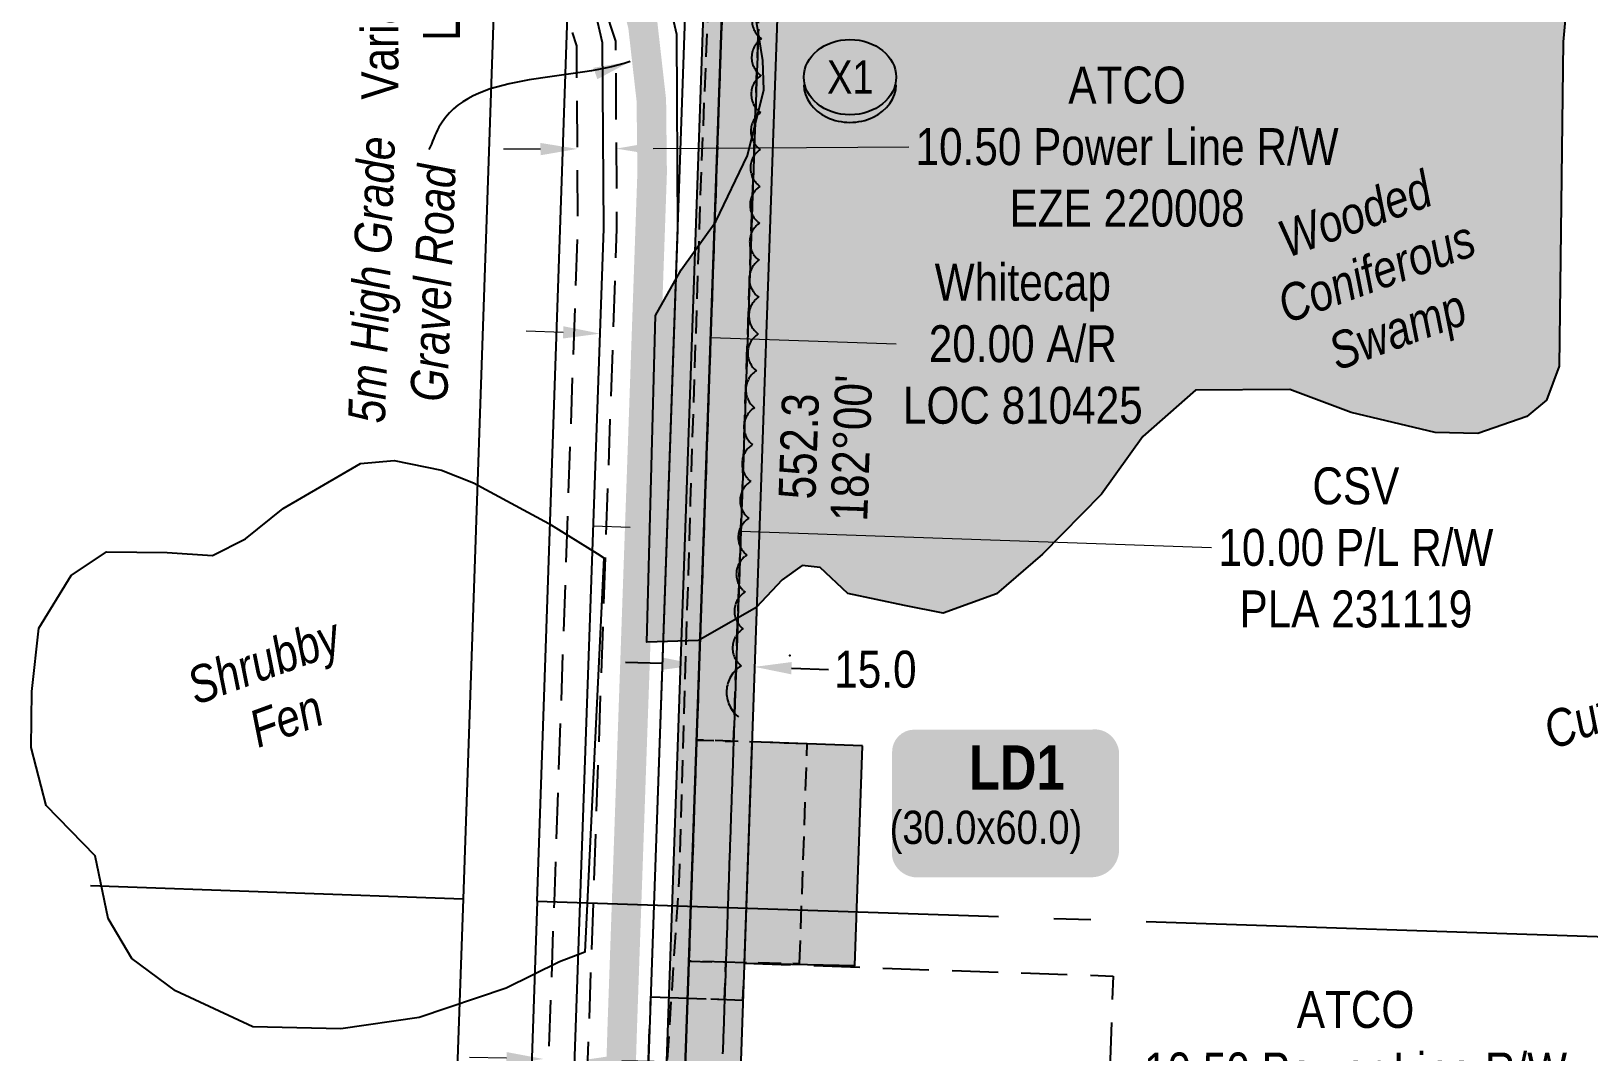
# Model space of a CAD drawing. Extents: x 347027 to 353466, y 6157949 to 6165050.
# Drawn here: x 348878 to 349299.9, y 6164070.6 to 6164347.1 of the extents above; entities that cross this region are included whole.
import ezdxf
from ezdxf.enums import TextEntityAlignment as Align

# ---------------------------------------------------------------- set-up
doc = ezdxf.new("R2010")
doc.units = 0
doc.header["$LTSCALE"] = 5
doc.header["$PDSIZE"] = 20
for name, pattern in [('0', [1, 1, 0]), ('foc-ACCESSROAD', [3.75, 2.5, -1.25]), ('foc-FLOWLINE', [3.75, 2.5, -1.25]), ('foc-QUARTERLINE', [33, 25, -3, 2, -3]), ('HIDDEN2', [1.875, 1.25, -0.625]), ('PHANTOM', [25, 12.5, -2.5, 2.5, -2.5, 2.5, -2.5]), ('UG_PIPE', [1.875, 1.25, -0.625])]:
    doc.linetypes.add(name, pattern=pattern)
doc.layers.get('Defpoints').update_dxf_attribs({"color": 9})
for name, color, linetype in [('AS-PIPE-UG', 44, 'UG_PIPE'), ('AS-ROADS', 254, 'Continuous'), ('C-RW', 13, 'Continuous'), ('C-WS', 13, 'foc-ACCESSROAD'), ('F-AR', 190, 'foc-ACCESSROAD'), ('F-EZE', 190, 'foc-FLOWLINE'), ('L-BD', 7, 'Continuous'), ('L-QSEC', 8, 'foc-QUARTERLINE'), ('L-SEC', 7, 'Continuous'), ('P-CROSSINGS', 250, 'Continuous'), ('P-PROPOSED', 10, 'Continuous'), ('P-PROPOSED-H', 21, 'Continuous'), ('P-TEMP-BLOCKS', 250, 'Continuous'), ('P-TEMP-H', 41, 'Continuous'), ('P-TEMP_LOG DECK', 46, 'Continuous'), ('P-TEMP_WORKSPACE', 46, 'Continuous'), ('P-TXT', 4, 'Continuous'), ('P-WORKAREA', 113, 'Continuous'), ('P-WORKAREA-H', 111, 'Continuous'), ('T-BUSH', 110, '0'), ('T-EXISTING TFA', 220, 'HIDDEN2'), ('WETLAND', 143, 'Continuous'), ('WETLAND - SWAMP - H', 8, 'PHANTOM'), ('WETLAND-T', 146, 'Continuous')]:
    doc.layers.add(name, color=color, linetype=linetype)
for name, color, linetype, lineweight in [('C-RW-T', 13, 'Continuous', 9), ('F-AR-T', 190, 'Continuous', 9), ('F-EZE-T', 190, 'Continuous', 9), ('F-RW-T', 190, 'Continuous', 9), ('T-TEXT', 48, 'Continuous', 18)]:
    doc.layers.add(name, color=color, linetype=linetype, lineweight=lineweight)
doc.layers.add('CSV_Points', color=7, linetype='Continuous', plot=False)
doc.styles.add('100L', font='ARIALN.TTF', dxfattribs={"height": 11})
doc.styles.add('80', font='ARIALN.TTF', dxfattribs={"height": 10})
doc.styles.add('80CG', font='ARIALN.TTF', dxfattribs={"height": 10})
doc.styles.add('80L', font='ARIALN.TTF', dxfattribs={"height": 10})
doc.styles.add('BOLD', font='ARIALNB.TTF')
doc.styles.add('Crossing', font='ARIALN.TTF', dxfattribs={"height": 10})
doc.dimstyles.new('Compass 5 000', dxfattribs={"dimscale": 5, "dimtxt": 9, "dimasz": 2, "dimexe": 0.2, "dimexo": 0.0625, "dimgap": 0.5, "dimtad": 0, "dimtih": 1, "dimtoh": 1, "dimzin": 0, "dimdsep": 46, "dimtxsty": '80CG', "dimcen": 0.1, "dimse1": 1, "dimse2": 1, "dimclrd": 256, "dimclrt": 256, "dimaunit": 1, "dimadec": 4, "dimazin": 0, "dimtfac": 0.06, "dimtofl": 0, "dimtmove": 0, "dimatfit": 1, "dimfxl": 0.2, "dimtolj": 1, "dimtzin": 0, "dimlwd": -1, "dimarcsym": 0})

# ---------------------------------------------------------------- blocks, each defined once
blk = doc.blocks.new('*D129')
at = {"layer": 'C-RW-T', "transparency": 16777216}
for p, q in [((349040.24, 6164212.7), (349030.24, 6164213.05)), ((349070.21, 6164211.65), (349197.74, 6164207.2))]:
    blk.add_line(p, q, dxfattribs=at)
for points in [[(349040.29, 6164214.36), (349040.18, 6164211.03), (349050.23, 6164212.35)], [(349070.27, 6164213.32), (349070.16, 6164209.99), (349060.22, 6164212)]]:
    blk.add_solid(points, dxfattribs=at)
at = {"layer": 'Defpoints', "color": 0, "transparency": 16777216}
for p in [(349050.58, 6164222.48), (349060.57, 6164222.13), (349060.22, 6164212)]:
    blk.add_point(p, dxfattribs=at)
at = {"layer": 'C-RW-T', "transparency": 16777216, "insert": (349236.82, 6164207.2), "char_height": 10, "attachment_point": 5, "style": '80CG'}
blk.add_mtext('\\A1;CSV\\P10.00 P/L R/W\\PPLA 231119', dxfattribs=at)
blk = doc.blocks.new('*D142')
at = {"layer": 'Defpoints', "color": 0, "transparency": 16777216}
for p in [(349036.44, 6164315.3), (349026.06, 6164294.87), (349036.56, 6164294.93)]:
    blk.add_point(p, dxfattribs=at)
at = {"layer": 'F-EZE-T', "transparency": 16777216}
for p, q in [((349015.94, 6164315.17), (349005.94, 6164315.11)), ((349046.44, 6164315.36), (349115.7, 6164315.78))]:
    blk.add_line(p, q, dxfattribs=at)
for points in [[(349015.93, 6164316.84), (349015.95, 6164313.5), (349025.94, 6164315.23)], [(349046.43, 6164317.02), (349046.45, 6164313.69), (349036.44, 6164315.3)]]:
    blk.add_solid(points, dxfattribs=at)
at = {"layer": 'F-EZE-T', "transparency": 16777216, "insert": (349174.84, 6164315.78), "char_height": 10, "attachment_point": 5, "style": '80CG'}
blk.add_mtext('\\A1;ATCO\\P10.50 Power Line R/W\\PEZE 220008', dxfattribs=at)
blk = doc.blocks.new('*D146')
at = {"layer": 'Defpoints', "color": 0, "transparency": 16777216}
for p in [(349027.95, 6164068.44), (349014.82, 6163975.62), (349026.03, 6163975.39)]:
    blk.add_point(p, dxfattribs=at)
at = {"layer": 'F-RW-T', "transparency": 16777216}
for p, q in [((349006.74, 6164068.87), (348996.74, 6164069.08)), ((349037.95, 6164068.23), (349177.59, 6164065.35))]:
    blk.add_line(p, q, dxfattribs=at)
for points in [[(349006.77, 6164070.54), (349006.7, 6164067.21), (349016.74, 6164068.67)], [(349037.98, 6164069.9), (349037.91, 6164066.56), (349027.95, 6164068.44)]]:
    blk.add_solid(points, dxfattribs=at)
at = {"layer": 'F-RW-T', "transparency": 16777216, "insert": (349236.73, 6164065.35), "char_height": 10, "attachment_point": 5, "style": '80CG'}
blk.add_mtext('\\A1;ATCO\\P10.50 Power Line R/W\\PEZE 220008', dxfattribs=at)
blk = doc.blocks.new('*D148')
at = {"layer": 'Defpoints', "color": 0, "transparency": 16777216}
for p in [(349052.06, 6164264.48), (349028.79, 6164171.09), (349048.77, 6164170.39)]:
    blk.add_point(p, dxfattribs=at)
at = {"layer": 'F-RW-T', "transparency": 16777216}
for p, q in [((349022.08, 6164265.53), (349012.09, 6164265.87)), ((349062.05, 6164264.13), (349112.27, 6164262.38))]:
    blk.add_line(p, q, dxfattribs=at)
for points in [[(349022.14, 6164267.19), (349022.02, 6164263.86), (349032.08, 6164265.18)], [(349062.11, 6164265.8), (349061.99, 6164262.46), (349052.06, 6164264.48)]]:
    blk.add_solid(points, dxfattribs=at)
at = {"layer": 'F-RW-T', "transparency": 16777216, "insert": (349146.6, 6164262.38), "char_height": 10, "attachment_point": 5, "style": '80CG'}
blk.add_mtext('\\A1;Whitecap\\P20.00 A/R\\PLOC 810425', dxfattribs=at)
blk = doc.blocks.new('xing2')
h = blk.add_hatch(color=50)
h.dxf.hatch_style = 1
edge = h.paths.add_edge_path()
edge.add_ellipse((0, 0), major_axis=(-12.5, 0), ratio=0.816297, start_angle=0, end_angle=360)
h = blk.add_hatch(color=250)
h.dxf.hatch_style = 1
edge = h.paths.add_edge_path()
edge.add_ellipse((0, -2.05), major_axis=(-12.5, 0), ratio=0.816297, start_angle=0, end_angle=180)
edge.add_line((12.5, -2.05), (12.5, 0))
edge.add_ellipse((0, 0), major_axis=(-12.5, 0), ratio=0.816297, start_angle=0, end_angle=180, ccw=False)
edge.add_line((-12.5, 0), (-12.5, -2.05))
at = {"color": 250}
blk.add_ellipse((0, 0), major_axis=(-12.5, 0), ratio=0.816297, dxfattribs=at)
blk.add_ellipse((0, -2.05), major_axis=(-12.5, 0), ratio=0.816297, start_param=0, end_param=3.141593, dxfattribs=at)
at = {"color": 250, "style": 'Crossing'}
blk.add_attdef('CROSSING', text='', height=9, dxfattribs=at).set_placement((0.09, 0.02), align=Align.MIDDLE_CENTER)
at = {"color": 250, "style": 'Crossing', "flags": 1}
for tag, p in [('OWNER', (0.09, -12.49)), ('DESCRIPTION', (0.09, -25.77)), ('LOCATION', (0.09, -39.3)), ('DWG_REF', (0.09, -52.84))]:
    blk.add_attdef(tag, text='', height=9, dxfattribs=at).set_placement(p, align=Align.MIDDLE_CENTER)
blk = doc.blocks.new('*U179')
h = blk.add_hatch(color=191)
edge = h.paths.add_edge_path()
edge.add_line((-24, -20), (24, -20))
edge.add_arc((24, -14), 6, 270, 360)
edge.add_line((30, -14), (30, 12.5))
edge.add_arc((24, 12.5), 6, 0, 90)
edge.add_line((24, 18.5), (-24, 18.5))
edge.add_arc((-24, 12.5), 6, 90, 180)
edge.add_line((-30, 12.5), (-30, -14))
edge.add_arc((-24, -14), 6, 180, 270)
at = {"color": 250, "flags": 128}
blk.add_lwpolyline([(-24, -20, 3, 3, 0), (24, -20, 3, 3, 0.414214), (30, -14, 3, 3, 0), (30, 12.5, 3, 0, 0.414214), (24, 18.5, 0, 0, 0), (-24, 18.5, 0, 0, 0.414214), (-30, 12.5, 0, 0, 0), (-30, -14, 0, 3, 0.414214)], format="xyseb", close=True, dxfattribs=at)
at = {"flags": 128}
blk.add_lwpolyline([(-29.93, -10.44, 0, 7.5, 0), (0, 0, 0, 0, 0)], format="xyseb", dxfattribs=at)
at = {"color": 250}
for tag, p, height, style in [('TEMP_AREA_W1_001', (-9.21, 2.24), 12, 'BOLD'), ('ENTER_TEXT_001', (-30.66, -12.47), 9, '80')]:
    blk.add_attdef(tag, p, '', height=height, dxfattribs=dict(at, style=style))
blk = doc.blocks.new('*D244')
at = {"layer": 'Defpoints', "color": 0, "transparency": 16777216}
for p in [(349058.92, 6164174.69), (349073.91, 6164174.17), (349073.93, 6164174.9)]:
    blk.add_point(p, dxfattribs=at)
at = {"layer": 'P-TXT', "transparency": 16777216}
for p, q in [((349048.95, 6164175.77), (349038.96, 6164176.12)), ((349083.93, 6164174.55), (349093.92, 6164174.2))]:
    blk.add_line(p, q, dxfattribs=at)
for points in [[(349049.01, 6164177.43), (349048.89, 6164174.1), (349058.94, 6164175.42)], [(349083.98, 6164176.21), (349083.87, 6164172.88), (349073.93, 6164174.9)]]:
    blk.add_solid(points, dxfattribs=at)
at = {"layer": 'P-TXT', "transparency": 16777216, "insert": (349106.67, 6164174.2), "char_height": 10, "attachment_point": 5, "style": '80CG'}
blk.add_mtext('\\A1;15.0', dxfattribs=at)

msp = doc.modelspace()

# ---------------------------------------------------------------- hatches: boundary and pattern name
at = {"layer": 'P-PROPOSED-H'}
h = msp.add_hatch(color=256, dxfattribs=at)
h.dxf.hatch_style = 1
h.paths.add_polyline_path([(349071.588, 6164537.694), (349086.575, 6164537.171), (349067.314, 6163985.307), (349085.005, 6163919), (349074.357, 6163607.538), (349069.582, 6163389.634), (349063.657, 6163274.078), (349041.711, 6163211.971), (349031.091, 6162819.545), (349019.053, 6162769.819), (349000.85, 6162239.091), (348984.963, 6162181.488), (349042.785, 6162018.632), (349032.946, 6161574.903), (349373.228, 6160914.377), (349533.941, 6160881.02), (349622.67, 6160762.612), (349747.609, 6160761.905), (349747.777, 6160766.903), (350146.773, 6160764.643), (350196.848, 6160654.939), (350246.79, 6160654.571), (350406.69, 6160304.187), (350602.109, 6159876.003), (350612.691, 6159864.849), (350870.169, 6159300.714), (351063.137, 6158877.92), (351095.812, 6158809.66), (351136.641, 6158724.366), (351202.148, 6158592.506), (351209.757, 6158577.19), (351214.263, 6158567.999), (351285.68, 6158421.816), (351300.183, 6158379.243), (351284.161, 6158379.77), (351271.791, 6158416.084), (351212.911, 6158501.531), (351199.18, 6158531.605), (351197.229, 6158568.702), (351081.021, 6158802.618), (350856.526, 6159294.487), (350600.089, 6159856.344), (350589.506, 6159867.498), (350393.255, 6160298.066), (350237.261, 6160639.645), (350187.153, 6160640.014), (350137.389, 6160749.7), (349762.275, 6160751.824), (349762.107, 6160746.826), (349615.136, 6160747.659), (349525.341, 6160867.49), (349363.174, 6160901.148), (349017.87, 6161571.424), (349027.731, 6162016.21), (348969.25, 6162180.921), (348985.923, 6162241.373), (349004.119, 6162771.861), (349016.143, 6162821.534), (349026.784, 6163214.739), (349048.792, 6163277.021), (349054.595, 6163390.182), (349059.366, 6163607.958), (349069.942, 6163917.287), (349052.25, 6163983.598), (349071.588, 6164537.694), (349086.575, 6164537.171)])
at = {"layer": 'P-TEMP-H'}
h = msp.add_hatch(color=256, dxfattribs=at)
h.dxf.hatch_style = 1
h.paths.add_polyline_path([(349103.197, 6164153.516), (349073.222, 6164154.563), (349071.128, 6164094.614), (349101.119, 6164094.03)])
at = {"layer": 'P-WORKAREA-H'}
h = msp.add_hatch(color=256, dxfattribs=at)
h.dxf.hatch_style = 1
h.paths.add_polyline_path([(349071.588, 6164537.694), (349052.25, 6163983.598), (349069.942, 6163917.287), (349064.741, 6163917.389), (349047.228, 6163983.029), (349066.584, 6164537.634)])
at = {"layer": 'WETLAND - SWAMP - H', "transparency": 33554483}
h = msp.add_hatch(color=256, dxfattribs=at)
h.dxf.hatch_style = 1
h.paths.add_polyline_path([(349044.757, 6164181.61), (349047.082, 6164270.054), (349054.038, 6164282.445), (349063.413, 6164295.515), (349072.039, 6164313.439), (349076.401, 6164331.241), (349076.173, 6164339.157), (349073.942, 6164353.112), (349070.528, 6164365.813), (349064.503, 6164384.533), (349057.365, 6164399.565), (349047.632, 6164420.007), (349042.86, 6164437.545), (349042.316, 6164456.424), (349045.027, 6164468.083), (349047.059, 6164482.16), (349047.802, 6164498.638), (349047.451, 6164510.818), (349045.255, 6164523.554), (349042.521, 6164533.837), (349035.558, 6164542.778), (349029.884, 6164549.319), (349033.848, 6164559.795), (349045.817, 6164567.454), (349060.24, 6164574.575), (349074.229, 6164575.588), (349098.086, 6164572.619), (349106.734, 6164568.602), (349113, 6164562.688), (349112.848, 6164546.836), (349109.615, 6164532.115), (349113.498, 6164524.303), (349122.674, 6164502.016), (349129.343, 6164482.095), (349130.339, 6164468.715), (349129.419, 6164458.327), (349130.989, 6164446.182), (349133.167, 6164434.055), (349133.518, 6164421.875), (349133.278, 6164409.069), (349140.539, 6164389.774), (349144.544, 6164377.7), (349150.254, 6164369.941), (349158.294, 6164365.906), (349166.211, 6164366.135), (349173.378, 6164371.217), (349178.074, 6164377.448), (349183.098, 6164393.44), (349187.929, 6164416.131), (349192.532, 6164446.738), (349196.333, 6164484.028), (349195.074, 6164506.543), (349193.364, 6164523.56), (349190.418, 6164541.15), (349186.448, 6164552.007), (349188.047, 6164559.976), (349191.472, 6164567.999), (349207.254, 6164570.282), (349221.225, 6164571.904), (349230.413, 6164570.341), (349242.698, 6164567.038), (349246.165, 6164552.51), (349247.266, 6164535.476), (349247.043, 6164522.06), (349249.743, 6164512.996), (349254.304, 6164502.766), (349259.334, 6164497.425), (349266.314, 6164487.875), (349275.314, 6164471.678), (349283.026, 6164457.882), (349288.355, 6164442.188), (349296.436, 6164415.603), (349296.237, 6164380.247), (349293.01, 6164344.193), (349292.26, 6164285.659), (349291.886, 6164256.392), (349288.495, 6164247.152), (349283.137, 6164242.731), (349269.862, 6164238.082), (349258.274, 6164238.357), (349235.565, 6164243.797), (349218.929, 6164250.021), (349193.334, 6164249.893), (349179.069, 6164237.291), (349167.938, 6164221.733), (349151.951, 6164205.425), (349139.461, 6164194.703), (349124.986, 6164189.409), (349114.563, 6164191.547), (349099.232, 6164194.761), (349091.714, 6164201.859), (349086.824, 6164202.327), (349081.449, 6164198.515), (349074.352, 6164190.996), (349058.764, 6164182.014)])

# ---------------------------------------------------------------- linework, layer by layer
at = {"layer": 'AS-PIPE-UG', "flags": 128}
msp.add_lwpolyline([(350606.233, 6159822.139), (350581.856, 6159876.103), (350566.294, 6159911.063), (350525.485, 6160000.319), (350489.242, 6160081.675), (350451.621, 6160162.819), (350393.162, 6160290.907), (350342.291, 6160403.923), (350307.912, 6160478.514), (350271.854, 6160556.687), (350225.734, 6160657.228), (350183.694, 6160750.235), (350178.989, 6160760.653), (350176.652, 6160765.131), (350174.165, 6160767.084), (350169.149, 6160767.253), (350159.026, 6160766.921), (350131.252, 6160766.156), (350038.434, 6160766.884), (349962.199, 6160767.153), (349911.572, 6160767.319), (349821.111, 6160768.301), (349768.205, 6160768.17), (349704.173, 6160766.324), (349645.277, 6160766.557), (349615.536, 6160766.894), (349602.678, 6160766.995), (349595.354, 6160767.123), (349591.057, 6160767.235), (349585.535, 6160768.048), (349582.122, 6160772.777), (349574.905, 6160783.175), (349560.098, 6160802.908), (349541.923, 6160826.232), (349527.078, 6160845.883), (349522.007, 6160852.699), (349517.984, 6160857.478), (349509.628, 6160859.383), (349501.753, 6160861.328), (349458.035, 6160870.269), (349397.689, 6160882.358), (349372.382, 6160887.911), (349363.03, 6160889.734), (349359.052, 6160890.461), (349355.841, 6160893.738), (349350.972, 6160902.952), (349326.169, 6160951.045), (349297.167, 6161008.625), (349263.323, 6161077.612), (349237.273, 6161132.678), (349206.647, 6161191.52), (349124.944, 6161351.368), (349033.772, 6161527.891), (349019.97, 6161555.459), (349012.16, 6161570.787), (349010.934, 6161579.501), (349012.873, 6161640.399), (349016.169, 6161754.347), (349018.203, 6161852.355), (349019.66, 6161927.098), (349021.134, 6162005.991), (349020.773, 6162015.835), (349016.857, 6162029.396), (348976.215, 6162143.455), (348970.748, 6162158.469), (348968.334, 6162166.274), (348964.911, 6162175.797), (348964.201, 6162182.671), (348966.936, 6162196.511), (348979.042, 6162236.427), (348979.873, 6162248.389), (348980.402, 6162266.585), (348981.091, 6162296.204), (348982.412, 6162332.921), (348996.658, 6162748.658), (348994.563, 6162773.577), (348996.214, 6162780.969), (348998.701, 6162789.867), (349000.157, 6162796.317), (349009.301, 6162832.048), (349010.858, 6162838.707), (349012.97, 6162849.73), (349016.052, 6162901.998), (349018.784, 6163063.771), (349022.035, 6163145.951), (349025.679, 6163219.387), (349026.925, 6163230.185), (349029.068, 6163235.561), (349033.709, 6163247.646), (349038.683, 6163261.26), (349043.091, 6163274.224), (349044.189, 6163284.381), (349045.101, 6163310.608), (349048.614, 6163392.995), (349052.321, 6163534.578), (349055.417, 6163647.465), (349059.034, 6163750.988), (349061.617, 6163816.331), (349060.481, 6163826.642), (349058.231, 6163843.244), (349056.507, 6163864.63), (349059.206, 6163928.427), (349055.245, 6163953.174), (349047.717, 6163973.031), (349047.366, 6163984.451), (349047.801, 6164003.503), (349048.981, 6164029.197), (349049.861, 6164060.916), (349053.619, 6164118.51), (349056.581, 6164219.829), (349059.451, 6164307.086), (349063.279, 6164397.644), (349064.376, 6164460.371), (349063.394, 6164486.11)], dxfattribs=at)
at = {"layer": 'AS-ROADS', "const_width": 7.998, "flags": 128}
msp.add_lwpolyline([(349013.377, 6164581.778), (349009.586, 6164537.537), (349008.951, 6164509.902), (349010.53, 6164486.983), (349011.878, 6164475.372), (349013.561, 6164460.078), (349016.457, 6164442.312), (349020.38, 6164424.222), (349035.41, 6164379.33), (349038.193, 6164371.006), (349043.684, 6164348.59), (349045.973, 6164328.386), (349046.188, 6164308.731), (349038.09, 6164077.297), (349032.317, 6163892.31), (349013.884, 6163286.376)], dxfattribs=at)
at = {"layer": 'C-RW', "flags": 128}
msp.add_lwpolyline([(348985.923, 6162241.373), (349004.119, 6162771.861), (349016.143, 6162821.534), (349026.784, 6163214.739), (349048.792, 6163277.021), (349054.595, 6163390.182), (349059.366, 6163607.958), (349069.942, 6163917.287), (349052.25, 6163983.598), (349071.588, 6164537.694), (349061.58, 6164537.573), (349041.608, 6163965.311), (349054.888, 6163915.535), (349044.376, 6163608.379), (349039.61, 6163390.784), (349033.927, 6163279.964), (349017.272, 6163232.832), (349006.825, 6162846.78), (348989.183, 6162773.904), (348970.996, 6162243.655)], dxfattribs=at)
at = {"layer": 'C-WS', "flags": 128}
msp.add_lwpolyline([(349167.559, 6163991.21), (349067.644, 6163994.7), (349067.993, 6164004.691), (349043.014, 6164005.564), (349043.712, 6164025.547), (349068.691, 6164024.674), (349070.087, 6164064.64), (349045.108, 6164065.512), (349045.806, 6164085.495), (349070.785, 6164084.623), (349071.134, 6164094.614), (349171.049, 6164091.125)], close=True, dxfattribs=at)
at = {"layer": 'CSV_Points'}
msp.add_point((349083.494, 6164178.013), dxfattribs=at)
at = {"layer": 'F-AR', "linetype": 'ByBlock', "flags": 128}
msp.add_lwpolyline([(349004.68, 6163393.467), (349009.399, 6163609.408), (349017.76, 6163855.348), (349017.864, 6163858.32), (349018.562, 6163878.309), (349019.085, 6163893.29), (349019.434, 6163903.28), (349026.691, 6164111.01), (349033.071, 6164293.661), (349032.763, 6164343.972), (349026.039, 6164373.186), (349024.198, 6164377.679), (349026.128, 6164433.91), (349030.432, 6164415.209), (349045.159, 6164379.258), (349052.744, 6164346.303), (349053.067, 6164293.372), (349046.674, 6164110.345), (349039.427, 6163902.886), (349039.078, 6163892.896), (349038.555, 6163877.908), (349037.743, 6163854.658), (349029.387, 6163608.85), (349024.663, 6163392.706)], dxfattribs=at)
at = {"layer": 'F-EZE', "flags": 128}
msp.add_lwpolyline([(349016.363, 6164015.883), (349019.695, 6164111.243), (349026.07, 6164293.762), (349025.768, 6164343.156), (349023.273, 6164350.715), (349024.198, 6164377.679), (349024.305, 6164380.799), (349036.261, 6164344.38), (349036.571, 6164293.611), (349030.189, 6164110.894), (349026.857, 6164015.515)], dxfattribs=at)
at = {"layer": 'L-QSEC'}
for p, q in [((348894.032, 6164115.679), (348994.961, 6164112.066)), ((349015.062, 6164111.399), (349918.89, 6164081.385))]:
    msp.add_line(p, q, dxfattribs=at)
at = {"layer": 'L-SEC'}
for p, q in [((349008.76, 6164514.201), (348994.961, 6164112.065)), ((349015.061, 6164111.398), (349028.86, 6164513.534)), ((348994.961, 6164112.066), (348967.368, 6163307.792)), ((349015.061, 6164111.376), (348987.468, 6163307.102))]:
    msp.add_line(p, q, dxfattribs=at)
at = {"layer": 'P-PROPOSED', "flags": 128}
msp.add_lwpolyline([(348985.923, 6162241.373), (349004.119, 6162771.861), (349016.143, 6162821.534), (349026.784, 6163214.739), (349048.792, 6163277.021), (349054.595, 6163390.182), (349059.366, 6163607.958), (349069.942, 6163917.287), (349052.25, 6163983.598), (349071.588, 6164537.694), (349086.575, 6164537.171), (349071.588, 6164537.694), (349086.575, 6164537.171), (349067.314, 6163985.307), (349085.005, 6163919), (349074.357, 6163607.538), (349069.582, 6163389.634), (349063.657, 6163274.078), (349041.711, 6163211.971), (349031.091, 6162819.545), (349019.053, 6162769.819), (349000.85, 6162239.091)], dxfattribs=at)
at = {"layer": 'P-PROPOSED'}
msp.add_polyline3d([(349074.962, 6164347.628, 917.484), (349074.927, 6164346.629, 917.54), (349074.892, 6164345.631, 917.533), (349074.858, 6164344.632, 917.513), (349074.823, 6164343.634, 917.49), (349074.788, 6164342.635, 917.45), (349074.753, 6164341.637, 917.418), (349074.718, 6164340.638, 917.428), (349074.684, 6164339.64, 917.44), (349074.649, 6164338.641, 917.49), (349074.614, 6164337.643, 917.537), (349074.579, 6164336.644, 917.488), (349074.544, 6164335.646, 917.44), (349074.509, 6164334.647, 917.466), (349074.475, 6164333.649, 917.506), (349074.44, 6164332.65, 917.518), (349074.405, 6164331.652, 917.505), (349074.37, 6164330.653, 917.464), (349074.335, 6164329.655, 917.442), (349074.301, 6164328.656, 917.46), (349074.266, 6164327.658, 917.502), (349074.231, 6164326.659, 917.505), (349074.196, 6164325.661, 917.485), (349074.161, 6164324.662, 917.449), (349074.127, 6164323.664, 917.413), (349074.092, 6164322.665, 917.371), (349074.057, 6164321.666, 917.398), (349074.022, 6164320.668, 917.513), (349073.987, 6164319.669, 917.542), (349073.952, 6164318.671, 917.521), (349073.918, 6164317.672, 917.486), (349073.883, 6164316.674, 917.451), (349073.848, 6164315.675, 917.447), (349073.813, 6164314.677, 917.444), (349073.778, 6164313.678, 917.435), (349073.744, 6164312.68, 917.419), (349073.709, 6164311.681, 917.4), (349073.674, 6164310.683, 917.384), (349073.639, 6164309.684, 917.409), (349073.604, 6164308.686, 917.45), (349073.57, 6164307.687, 917.499), (349073.535, 6164306.689, 917.543), (349073.5, 6164305.69, 917.553), (349073.465, 6164304.692, 917.548), (349073.43, 6164303.693, 917.545), (349073.395, 6164302.695, 917.526), (349073.361, 6164301.696, 917.531), (349073.326, 6164300.698, 917.549), (349073.291, 6164299.699, 917.548), (349073.256, 6164298.701, 917.54), (349073.221, 6164297.702, 917.534), (349073.187, 6164296.704, 917.536), (349073.152, 6164295.705, 917.558), (349073.117, 6164294.707, 917.572), (349073.082, 6164293.708, 917.562), (349073.047, 6164292.71, 917.537), (349073.013, 6164291.711, 917.523), (349072.978, 6164290.713, 917.514), (349072.943, 6164289.714, 917.511), (349072.908, 6164288.716, 917.513), (349072.873, 6164287.717, 917.542), (349072.838, 6164286.719, 917.575), (349072.804, 6164285.72, 917.564), (349072.769, 6164284.722, 917.557), (349072.734, 6164283.723, 917.575), (349072.699, 6164282.724, 917.599), (349072.664, 6164281.726, 917.62), (349072.63, 6164280.727, 917.653), (349072.595, 6164279.729, 917.696), (349072.56, 6164278.73, 917.723), (349072.525, 6164277.732, 917.739), (349072.49, 6164276.733, 917.753), (349072.456, 6164275.735, 917.739), (349072.421, 6164274.736, 917.732), (349072.386, 6164273.738, 917.725), (349072.351, 6164272.739, 917.694), (349072.316, 6164271.741, 917.655), (349072.281, 6164270.742, 917.628), (349072.247, 6164269.744, 917.628), (349072.212, 6164268.745, 917.644), (349072.177, 6164267.747, 917.656), (349072.142, 6164266.748, 917.666), (349072.107, 6164265.75, 917.66), (349072.073, 6164264.751, 917.641), (349072.038, 6164263.753, 917.643), (349072.003, 6164262.754, 917.654), (349071.968, 6164261.756, 917.662), (349071.933, 6164260.757, 917.652), (349071.899, 6164259.759, 917.616), (349071.864, 6164258.76, 917.592), (349071.829, 6164257.762, 917.578), (349071.794, 6164256.763, 917.583), (349071.759, 6164255.765, 917.591), (349071.724, 6164254.766, 917.593), (349071.69, 6164253.768, 917.621), (349071.655, 6164252.769, 917.674), (349071.62, 6164251.771, 917.689), (349071.585, 6164250.772, 917.666), (349071.55, 6164249.774, 917.694), (349071.516, 6164248.775, 917.712), (349071.481, 6164247.777, 917.673), (349071.446, 6164246.778, 917.577), (349071.411, 6164245.78, 917.501), (349071.376, 6164244.781, 917.476), (349071.342, 6164243.782, 917.478), (349071.307, 6164242.784, 917.569), (349071.272, 6164241.785, 917.665), (349071.237, 6164240.787, 917.68), (349071.202, 6164239.788, 917.669), (349071.167, 6164238.79, 917.678), (349071.133, 6164237.791, 917.704), (349071.098, 6164236.793, 917.735), (349071.063, 6164235.794, 917.783), (349071.028, 6164234.796, 917.861), (349070.993, 6164233.797, 917.965), (349070.959, 6164232.799, 918.066), (349070.924, 6164231.8, 918.134), (349070.889, 6164230.802, 918.148), (349070.854, 6164229.803, 918.14), (349070.819, 6164228.805, 918.151), (349070.785, 6164227.806, 918.146), (349070.75, 6164226.808, 918.109), (349070.715, 6164225.809, 918.122), (349070.68, 6164224.811, 918.158), (349070.645, 6164223.812, 918.133), (349070.61, 6164222.814, 918.076), (349070.576, 6164221.815, 918.032), (349070.541, 6164220.817, 918.034), (349070.506, 6164219.818, 918.061), (349070.471, 6164218.82, 918.057), (349070.436, 6164217.821, 918.013), (349070.402, 6164216.823, 917.98), (349070.367, 6164215.824, 917.967), (349070.332, 6164214.826, 917.955), (349070.297, 6164213.827, 917.926), (349070.262, 6164212.829, 917.879), (349070.228, 6164211.83, 917.831), (349070.193, 6164210.832, 917.759), (349070.158, 6164209.833, 917.712), (349070.123, 6164208.835, 917.717), (349070.088, 6164207.836, 917.707), (349070.053, 6164206.838, 917.66), (349070.019, 6164205.839, 917.626), (349069.984, 6164204.841, 917.608), (349069.949, 6164203.842, 917.584), (349069.914, 6164202.843, 917.588), (349069.879, 6164201.845, 917.645), (349069.845, 6164200.846, 917.7), (349069.81, 6164199.848, 917.727), (349069.775, 6164198.849, 917.745), (349069.74, 6164197.851, 917.771), (349069.705, 6164196.852, 917.777), (349069.671, 6164195.854, 917.75), (349069.636, 6164194.855, 917.723), (349069.601, 6164193.857, 917.702), (349069.566, 6164192.858, 917.691), (349069.531, 6164191.86, 917.712), (349069.496, 6164190.861, 917.732), (349069.462, 6164189.863, 917.722), (349069.427, 6164188.864, 917.714), (349069.392, 6164187.866, 917.726), (349069.357, 6164186.867, 917.749), (349069.322, 6164185.869, 917.763), (349069.288, 6164184.87, 917.733), (349069.253, 6164183.872, 917.681), (349069.218, 6164182.873, 917.659), (349069.183, 6164181.875, 917.695), (349069.148, 6164180.876, 917.752), (349069.114, 6164179.878, 917.766), (349069.079, 6164178.879, 917.753), (349069.044, 6164177.881, 917.75), (349069.009, 6164176.882, 917.773), (349068.974, 6164175.884, 917.803), (349068.939, 6164174.885, 917.819), (349068.905, 6164173.887, 917.832), (349068.87, 6164172.888, 917.848), (349068.835, 6164171.89, 917.878), (349068.8, 6164170.891, 917.934), (349068.765, 6164169.893, 918.013), (349068.731, 6164168.894, 918.077), (349068.696, 6164167.896, 918.115), (349068.661, 6164166.897, 918.131), (349068.626, 6164165.899, 918.127), (349068.591, 6164164.9, 918.167), (349068.557, 6164163.901, 918.214), (349068.522, 6164162.903, 918.22), (349068.487, 6164161.904, 918.215), (349068.452, 6164160.906, 918.201), (349068.417, 6164159.907, 918.196), (349068.382, 6164158.909, 918.224), (349068.348, 6164157.91, 918.246), (349068.313, 6164156.912, 918.249), (349068.278, 6164155.913, 918.245), (349068.243, 6164154.915, 918.236), (349068.208, 6164153.916, 918.219), (349068.174, 6164152.918, 918.211), (349068.139, 6164151.919, 918.231), (349068.104, 6164150.921, 918.254), (349068.069, 6164149.922, 918.275), (349068.034, 6164148.924, 918.293), (349068, 6164147.925, 918.311), (349067.965, 6164146.927, 918.345), (349067.93, 6164145.928, 918.381), (349067.895, 6164144.93, 918.411), (349067.86, 6164143.931, 918.437), (349067.825, 6164142.933, 918.455), (349067.791, 6164141.934, 918.462), (349067.756, 6164140.936, 918.449), (349067.721, 6164139.937, 918.439), (349067.686, 6164138.939, 918.447), (349067.651, 6164137.94, 918.466), (349067.617, 6164136.942, 918.483), (349067.582, 6164135.943, 918.512), (349067.547, 6164134.945, 918.545), (349067.512, 6164133.946, 918.57), (349067.477, 6164132.948, 918.601), (349067.443, 6164131.949, 918.633), (349067.408, 6164130.951, 918.659), (349067.373, 6164129.952, 918.689), (349067.338, 6164128.954, 918.719), (349067.303, 6164127.955, 918.765), (349067.268, 6164126.957, 918.813), (349067.234, 6164125.958, 918.841), (349067.199, 6164124.959, 918.839), (349067.164, 6164123.961, 918.849), (349067.129, 6164122.962, 918.925), (349067.094, 6164121.964, 918.996), (349067.06, 6164120.965, 918.977), (349067.025, 6164119.967, 918.928), (349066.99, 6164118.968, 918.911), (349066.955, 6164117.97, 918.967), (349066.92, 6164116.971, 918.999), (349066.886, 6164115.973, 918.98), (349066.851, 6164114.974, 918.955), (349066.816, 6164113.976, 918.941), (349066.781, 6164112.977, 918.933), (349066.746, 6164111.979, 918.942), (349066.711, 6164110.98, 918.949), (349066.677, 6164109.982, 918.931), (349066.642, 6164108.983, 918.92), (349066.607, 6164107.985, 918.96), (349066.572, 6164106.986, 918.969), (349066.537, 6164105.988, 918.943), (349066.503, 6164104.989, 918.914), (349066.468, 6164103.991, 918.901), (349066.433, 6164102.992, 918.916), (349066.398, 6164101.994, 918.934), (349066.363, 6164100.995, 918.937), (349066.329, 6164099.997, 918.895), (349066.294, 6164098.998, 918.851), (349066.259, 6164098, 918.842), (349066.224, 6164097.001, 918.861), (349066.189, 6164096.003, 918.853), (349066.154, 6164095.004, 918.834), (349066.12, 6164094.006, 918.826), (349066.085, 6164093.007, 918.826), (349066.05, 6164092.009, 918.842), (349066.015, 6164091.01, 918.852), (349065.98, 6164090.012, 918.843), (349065.946, 6164089.013, 918.805), (349065.911, 6164088.015, 918.751), (349065.876, 6164087.016, 918.684), (349065.841, 6164086.018, 918.585), (349065.806, 6164085.019, 918.455), (349065.772, 6164084.02, 918.342), (349065.737, 6164083.022, 918.272), (349065.702, 6164082.023, 918.262), (349065.667, 6164081.025, 918.261), (349065.632, 6164080.026, 918.281), (349065.598, 6164079.028, 918.313), (349065.563, 6164078.029, 918.341), (349065.528, 6164077.031, 918.365), (349065.493, 6164076.032, 918.375), (349065.458, 6164075.034, 918.375), (349065.423, 6164074.035, 918.357), (349065.389, 6164073.037, 918.322), (349065.354, 6164072.038, 918.282), (349065.319, 6164071.04, 918.244), (349065.284, 6164070.041, 918.2)], dxfattribs=at)
at = {"layer": 'P-TEMP_LOG DECK'}
msp.add_lwpolyline([(349103.197, 6164153.516), (349073.222, 6164154.563), (349071.128, 6164094.614), (349101.119, 6164094.03)], close=True, dxfattribs=at)
at = {"layer": 'P-TEMP_WORKSPACE', "flags": 128}
msp.add_lwpolyline([(349069.942, 6163917.287), (349052.25, 6163983.598), (349071.588, 6164537.694)], dxfattribs=at)
at = {"layer": 'P-WORKAREA', "flags": 128}
msp.add_lwpolyline([(349071.588, 6164537.694), (349052.25, 6163983.598), (349069.942, 6163917.287), (349069.942, 6163917.287), (349064.741, 6163917.389), (349047.228, 6163983.029), (349066.584, 6164537.634)], close=True, dxfattribs=at)
at = {"layer": 'T-BUSH', "flags": 128}
msp.add_lwpolyline([(349087.489, 6164547.509, 0.4835376), (349089.958, 6164531.17, 0.5205671), (349099.949, 6164530.734, 0.5205671), (349100.757, 6164521.629, 0.5205671), (349100.618, 6164511.63, 0.5205671), (349100.48, 6164501.631, 0.5205671), (349100.341, 6164491.632, 0.5205671), (349100.091, 6164481.636, 0.5205671), (349099.767, 6164471.641, 0.5205671), (349100.286, 6164461.662, 0.5205671), (349096.182, 6164456.602, 0.5205671), (349086.225, 6164457.532, 0.5205671), (349079.291, 6164455.02, 0.5205671), (349078.927, 6164445.027, 0.5205671), (349078.564, 6164435.033, 0.5205671), (349078.2, 6164425.04, 0.5205671), (349077.837, 6164415.047, 0.5205671), (349077.473, 6164405.053, 0.5205671), (349077.109, 6164395.06, 0.5205671), (349076.746, 6164385.066, 0.5205671), (349076.382, 6164375.073, 0.5205671), (349076.019, 6164365.08, 0.5205671), (349075.893, 6164355.081, 0.5205671), (349075.787, 6164345.081, 0.5205671), (349075.681, 6164335.082, 0.5205671), (349075.576, 6164325.082, 0.5205671), (349075.47, 6164315.083, 0.5205671), (349075.364, 6164305.084, 0.5205671), (349075.258, 6164295.084, 0.5205671), (349075.152, 6164285.085, 0.5205671), (349075.046, 6164275.085, 0.5205671), (349074.94, 6164265.086, 0.5205671), (349074.431, 6164255.099, 0.5205671), (349073.916, 6164245.112, 0.5205671), (349073.401, 6164235.125, 0.5205671), (349072.886, 6164225.139, 0.5205671), (349072.371, 6164215.152, 0.5205671), (349071.856, 6164205.165, 0.5205671), (349071.341, 6164195.178, 0.5205671), (349070.826, 6164185.192, 0.5205671), (349070.311, 6164175.205, 0.5205671), (349069.596, 6164161.34, 0.5205671)], format="xyb", dxfattribs=at)
at = {"layer": 'T-EXISTING TFA', "flags": 128}
for points in [[(349080.371, 6164502.723), (349070.367, 6164502.721), (349058.236, 6164155.086), (349068.226, 6164154.737)], [(349066.137, 6164094.943), (349056.142, 6164095.138), (349055.794, 6164085.147), (349065.785, 6164084.798)]]:
    msp.add_lwpolyline(points, close=True, dxfattribs=at)
at = {"layer": 'T-EXISTING TFA'}
msp.add_lwpolyline([(349088.211, 6164154.039), (349058.236, 6164155.086), (349056.142, 6164095.138), (349086.133, 6164094.554)], close=True, dxfattribs=at)
at = {"layer": 'WETLAND'}
msp.add_lwpolyline([(349296.237, 6164380.247), (349293.01, 6164344.193), (349292.26, 6164285.659), (349291.886, 6164256.392), (349288.495, 6164247.152), (349283.137, 6164242.731), (349269.862, 6164238.082), (349258.274, 6164238.357), (349235.565, 6164243.797), (349218.929, 6164250.021), (349193.334, 6164249.893), (349179.069, 6164237.291), (349167.938, 6164221.733), (349151.951, 6164205.425), (349139.461, 6164194.703), (349124.986, 6164189.409), (349114.563, 6164191.547), (349099.232, 6164194.761), (349091.714, 6164201.859), (349086.824, 6164202.327), (349081.449, 6164198.515), (349074.352, 6164190.996), (349058.764, 6164182.014), (349044.757, 6164181.61), (349044.757, 6164181.61), (349047.082, 6164270.054), (349054.038, 6164282.445), (349063.413, 6164295.515), (349072.039, 6164313.439), (349076.401, 6164331.241), (349076.173, 6164339.157), (349073.942, 6164353.112)], dxfattribs=at)
msp.add_lwpolyline([(349031.265, 6164205.601), (349033.127, 6164204.435), (349027.98, 6164097.624), (349021.047, 6164094.986), (349006.624, 6164087.866), (348983.084, 6164079.873), (348961.84, 6164076.822), (348938.054, 6164077.355), (348917.049, 6164087.111), (348905.215, 6164095.912), (348898.809, 6164106.698), (348895.272, 6164123.662), (348882.079, 6164137.3), (348877.968, 6164153.028), (348878.138, 6164168.271), (348880.082, 6164185.393), (348888.813, 6164199.663), (348898.382, 6164206.034), (348914.842, 6164205.899), (348927.057, 6164205.033), (348936.069, 6164209.559), (348946.194, 6164217.775), (348967.175, 6164229.96), (348976.292, 6164230.833), (348989.169, 6164228.157), (348997.8, 6164224.749), (349018.23, 6164213.758), (349031.265, 6164205.601)], close=True, dxfattribs=at)

# ---------------------------------------------------------------- block references
at = {"layer": 'P-CROSSINGS', "xscale": 0.9994927142757499, "yscale": 0.9994927142757499, "zscale": 0.9994927142757499}
msp.add_blockref('xing2', (349099.774, 6164334.668), dxfattribs=at).add_auto_attribs({'CROSSING': 'X1'})
at = {"layer": 'P-TEMP-BLOCKS', "xscale": 0.999755, "yscale": 0.999755, "zscale": 0.999755}
msp.add_blockref('*U179', (349141.186, 6164139.399), dxfattribs=at).add_auto_attribs({'TEMP_AREA_W1_001': 'LD1', 'ENTER_TEXT_001': '(30.0x60.0)'})

# ---------------------------------------------------------------- texts
at = {"layer": 'F-AR-T', "insert": (348972.51, 6164376.949), "char_height": 9.99755, "attachment_point": 5, "rotation": 90, "style": '80CG'}
msp.add_mtext('\\A1;Whitecap \\PVariable Width A/R\\PLOC 810425', dxfattribs=at)
at = {"layer": 'L-BD', "color": 6, "style": '80L'}
for s, p in [("182°00'", (349100.13, 6164234.171)), ('552.3', (349085.893, 6164234.667))]:
    msp.add_text(s, height=9.9974, rotation=88.0032, dxfattribs=at).set_placement(p, align=Align.MIDDLE)
at = {"layer": 'T-TEXT', "char_height": 9.99755, "attachment_point": 1, "style": '100L'}
for s, width, insert, rotation in [('\\pi0.46792;{\\fArial Narrow|b0|i1|c0|p34;5m High Grade \\P\\pi6.88518;Gravel Road}', 77.51326, (348963.774, 6164240.691), 87.95037), ('\\pi13.91779;{\\fArial Narrow|b0|i1|c0|p34;Cutblock}', 71.96528, (349273.526, 6164157.02), 20)]:
    msp.add_mtext_dynamic_manual_height_columns(s, width=width, gutter_width=55.013, heights=[0], dxfattribs=dict(at, insert=insert, rotation=rotation))
at = {"layer": 'WETLAND-T', "char_height": 10, "attachment_point": 1, "rotation": 20, "style": '80L'}
for s, insert in [('\\pi6.84397;{\\fArial Narrow|b0|i1|c0|p34;Wooded \\P\\pi0.57521;Coniferous \\P\\pi9.17344;Swamp}', (349208.373, 6164292.686)), ('\\pi6.46539;{\\fArial Narrow|b0|i1|c0|p34;Shrubby\\P\\pi18.28667;Fen}', (348913.147, 6164171.698))]:
    msp.add_mtext_dynamic_manual_height_columns(s, width=55.48194, gutter_width=50.012, heights=[0], dxfattribs=dict(at, insert=insert))

# ---------------------------------------------------------------- dimensions: what is measured, and where the dimension line sits
at = {"layer": 'C-RW-T', "color": 2}
dim = msp.add_linear_dim(base=(349060.221, 6164212), p1=(349050.583, 6164222.478), p2=(349060.574, 6164222.129), angle=358.00118, text='CSV\\P10.00 P/L R/W\\PPLA 231119', dimstyle='Compass 5 000', dxfattribs=at)
dim.commit()
dim.dimension.update_dxf_attribs({"geometry": '*D129', "text_midpoint": (349236.824, 6164207.201), "dimtype": 161})
at = {"layer": 'F-EZE-T'}
dim = msp.add_linear_dim(base=(349036.439, 6164315.295), p1=(349026.063, 6164294.866), p2=(349036.563, 6164294.93), angle=0.35049, text='ATCO\\P10.50 Power Line R/W\\PEZE 220008', dimstyle='Compass 5 000', dxfattribs=at)
dim.commit()
dim.dimension.update_dxf_attribs({"geometry": '*D142', "text_midpoint": (349174.845, 6164315.78), "dimtype": 161})
at = {"layer": 'F-RW-T'}
for base, p1, p2, angle, text, picture, middle in [((349052.058, 6164264.479), (349028.789, 6164171.091), (349048.771, 6164170.393), 357.99944, 'Whitecap\\P20.00 A/R\\PLOC 810425', '*D148', (349146.601, 6164262.376)), ((349027.95, 6164068.436), (349014.815, 6163975.621), (349026.028, 6163975.39), 358.81722, 'ATCO\\P10.50 Power Line R/W\\PEZE 220008', '*D146', (349236.728, 6164065.347))]:
    dim = msp.add_linear_dim(base=base, p1=p1, p2=p2, angle=angle, text=text, dimstyle='Compass 5 000', dxfattribs=at)
    dim.commit()
    dim.dimension.update_dxf_attribs({"geometry": picture, "text_midpoint": middle, "dimtype": 161})
at = {"layer": 'P-TXT'}
dim = msp.add_aligned_dim(p1=(349058.919, 6164174.689), p2=(349073.906, 6164174.166), distance=0.731, text='15.0', dimstyle='Compass 5 000', dxfattribs=at)
dim.commit()
dim.dimension.update_dxf_attribs({"geometry": '*D244', "text_midpoint": (349106.671, 6164174.198)})

# ---------------------------------------------------------------- leaders
at = {"layer": 'T-TEXT', "path_type": 1}
msp.add_leader([(349040.265, 6164338.906), (348988.422, 6164321.075), (348985.729, 6164315.02)], dimstyle='Compass 5 000', override={"dimgap": 0.5, "dimtad": 0}, dxfattribs=at)

doc.saveas('drawing.dxf')
